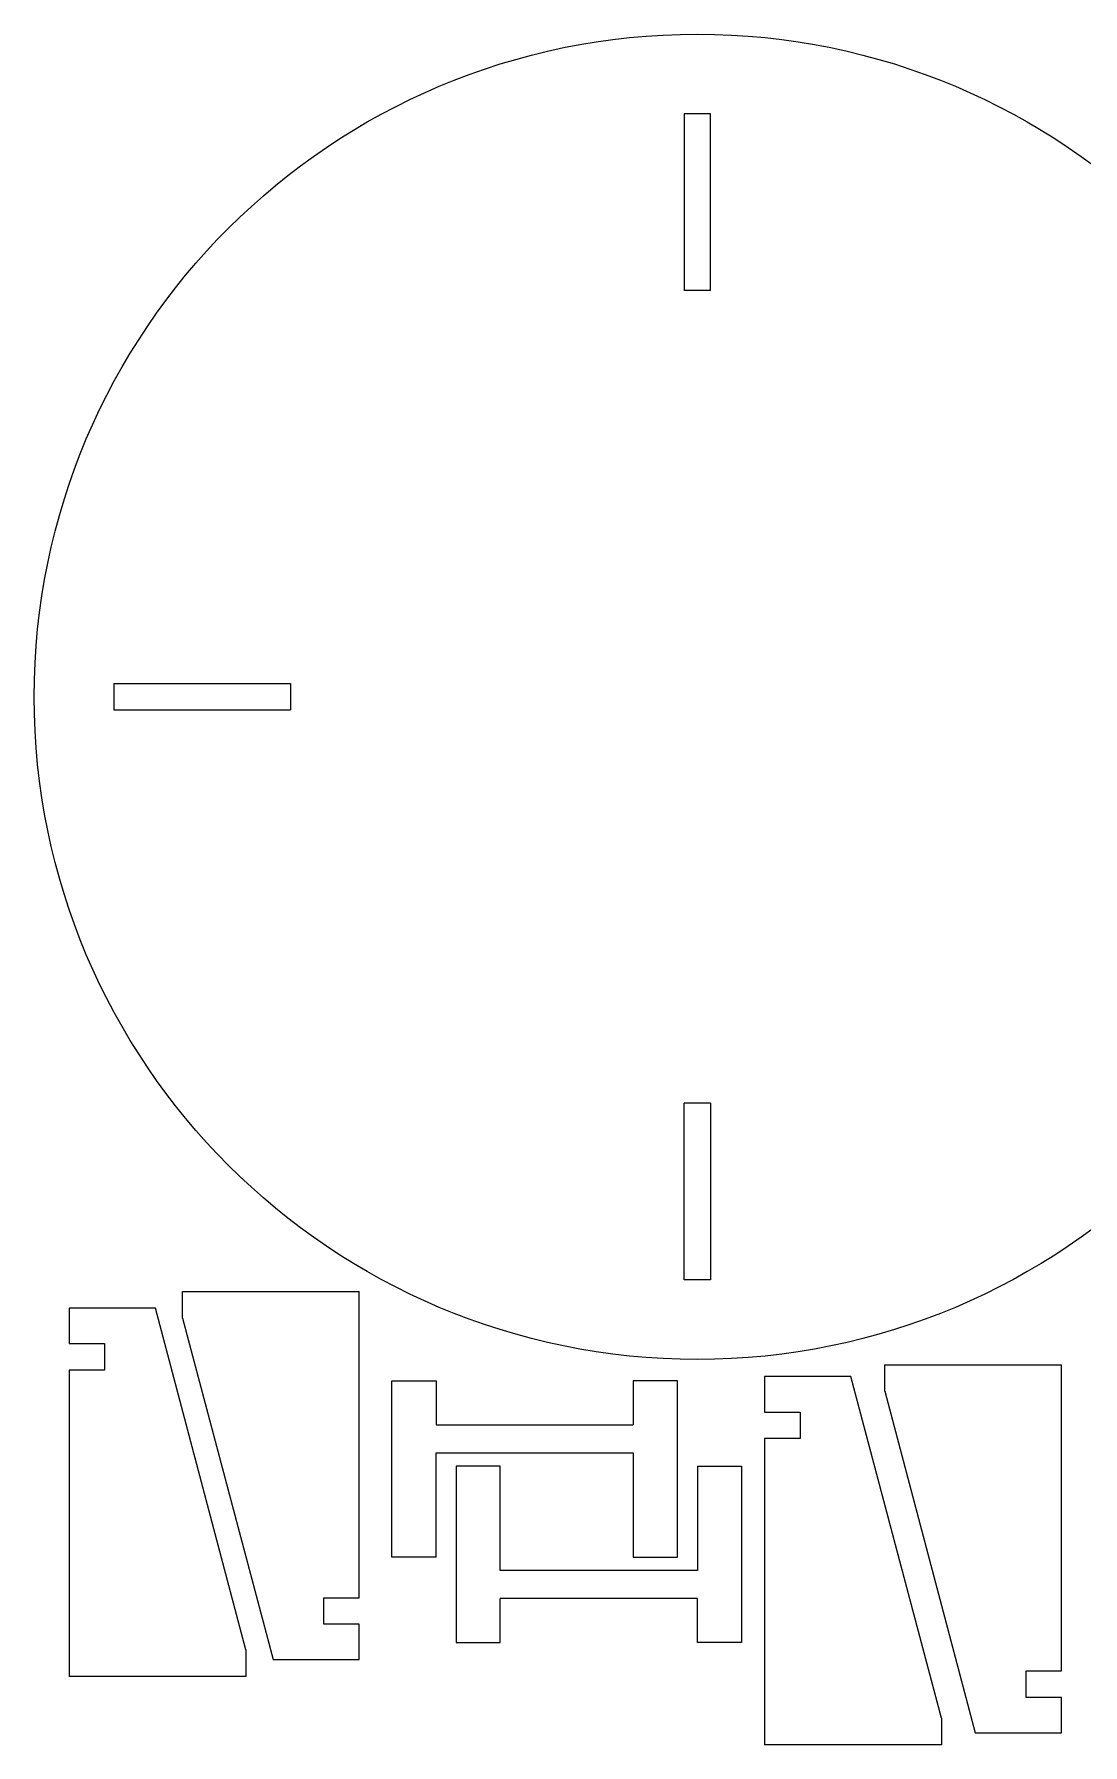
# Model space of a CAD drawing. Header units: millimetres. Extents: x 1 to 263, y 334 to 648.
# Drawn here: x 1.1 to 119.7, y 453.8 to 647.4 of the extents above; entities that cross this region are included whole.
import ezdxf

# ---------------------------------------------------------------- set-up
doc = ezdxf.new("R2010")
doc.units = ezdxf.units.MM

msp = doc.modelspace()

# ---------------------------------------------------------------- linework, layer by layer
at = {"color": 7, "linetype": 'Continuous', "lineweight": 25}
for p, q in [((77.63, 638.41), (74.63, 638.41)), ((74.63, 638.41), (74.63, 618.41)), ((77.63, 618.41), (77.63, 638.41)), ((77.63, 618.41), (74.63, 618.41)), ((10.13, 573.93), (10.13, 570.93)), ((10.13, 573.93), (30.13, 573.93)), ((30.13, 573.93), (30.13, 570.93)), ((10.13, 570.93), (30.13, 570.93)), ((77.63, 526.41), (74.63, 526.41)), ((74.63, 506.41), (74.63, 526.41)), ((77.63, 526.41), (77.63, 506.41)), ((77.63, 506.41), (74.63, 506.41)), ((17.9, 502.09), (17.9, 505.09)), ((17.9, 505.09), (37.9, 505.09)), ((37.9, 470.43), (37.9, 505.09)), ((5.08, 503.21), (5.08, 499.21)), ((14.84, 503.21), (5.08, 503.21)), ((25.08, 464.54), (14.84, 503.21)), ((17.9, 502.09), (28.15, 463.43)), ((5.08, 499.21), (9.08, 499.21)), ((9.08, 499.21), (9.08, 496.21)), ((5.08, 496.21), (5.08, 461.54)), ((9.08, 496.21), (5.08, 496.21)), ((97.33, 493.81), (97.33, 496.81)), ((97.33, 496.81), (117.33, 496.81)), ((117.33, 462.15), (117.33, 496.81)), ((41.59, 495), (46.59, 495)), ((41.59, 475.02), (41.59, 495)), ((46.59, 495), (46.59, 490)), ((73.89, 495), (68.89, 495)), ((68.89, 495), (68.89, 490)), ((73.89, 475.02), (73.89, 495)), ((83.75, 495.46), (83.75, 491.46)), ((93.5, 495.46), (83.75, 495.46)), ((103.75, 456.79), (93.5, 495.46)), ((97.33, 493.81), (107.58, 455.15)), ((46.59, 490), (68.89, 490)), ((83.75, 491.46), (87.75, 491.46)), ((87.75, 491.46), (87.75, 488.46)), ((83.75, 488.46), (83.75, 453.79)), ((87.75, 488.46), (83.75, 488.46)), ((46.59, 486.82), (68.89, 486.82)), ((46.59, 475.02), (46.59, 486.82)), ((68.89, 486.82), (68.89, 475.02)), ((48.85, 485.33), (48.85, 465.36)), ((53.85, 485.33), (48.85, 485.33)), ((53.85, 473.53), (53.85, 485.33)), ((76.15, 485.33), (81.15, 485.33)), ((76.15, 485.33), (76.15, 473.53)), ((81.15, 485.33), (81.15, 465.36)), ((46.59, 475.02), (41.59, 475.02)), ((68.89, 475.02), (73.89, 475.02)), ((76.15, 473.53), (53.85, 473.53)), ((33.9, 467.43), (33.9, 470.43)), ((33.9, 470.43), (37.9, 470.43)), ((53.85, 465.36), (53.85, 470.36)), ((76.15, 470.36), (53.85, 470.36)), ((76.15, 465.36), (76.15, 470.36)), ((37.9, 467.43), (33.9, 467.43)), ((37.9, 463.43), (37.9, 467.43)), ((48.85, 465.36), (53.85, 465.36)), ((81.15, 465.36), (76.15, 465.36)), ((25.08, 464.54), (25.08, 461.54)), ((28.15, 463.43), (37.9, 463.43)), ((25.08, 461.54), (5.08, 461.54)), ((113.33, 459.15), (113.33, 462.15)), ((113.33, 462.15), (117.33, 462.15)), ((117.33, 459.15), (113.33, 459.15)), ((117.33, 455.15), (117.33, 459.15)), ((103.75, 456.79), (103.75, 453.79)), ((107.58, 455.15), (117.33, 455.15)), ((103.75, 453.79), (83.75, 453.79))]:
    msp.add_line(p, q, dxfattribs=at)
msp.add_circle((76.13, 572.41), 75, dxfattribs=at)

doc.saveas('drawing.dxf')
